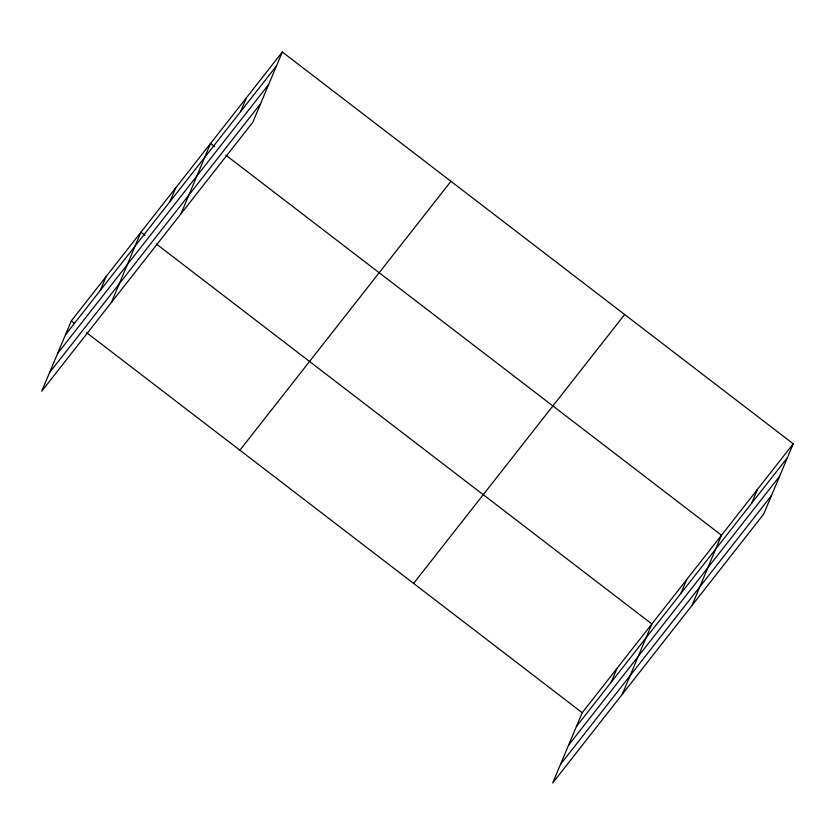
<?xml version="1.0" encoding="UTF-8"?>
<svg xmlns="http://www.w3.org/2000/svg" width="835" height="835" viewBox="0 0 835 835"><rect width="100%" height="100%" fill="white"/><g stroke="black" fill="none" stroke-linecap="round" stroke-linejoin="round"><path stroke-width="1.25" d="M282.324 52.02L71.288 320.922L41.75 391.197L252.786 122.296L282.324 52.02L793.25 443.802L763.712 514.078L552.676 782.979L582.214 712.704L793.25 443.802M100.283 290.413L106.108 276.552M111.389 302.458L140.927 232.182L145.019 235.324M169.923 201.673L175.747 187.812M181.028 213.718L210.566 143.453L214.658 146.584M240.616 111.598L246.45 97.737M611.21 682.195L617.034 668.334M622.315 694.24L651.853 623.975L156.26 243.935M680.849 593.466L686.683 579.605M691.965 605.5L721.503 535.235L225.899 155.206M751.552 503.38L757.376 489.519M65.464 334.783L276.5 65.881M57.636 353.393L268.672 84.502M49.578 372.577L260.603 103.676M239.895 450.211L450.931 181.31M413.607 583.414L624.643 314.524M576.39 726.565L787.426 457.663M568.562 745.185L779.598 476.284M560.504 764.359L771.54 495.458M71.288 320.922L74.357 323.27M86.621 332.674L582.214 712.704"/></g></svg>
